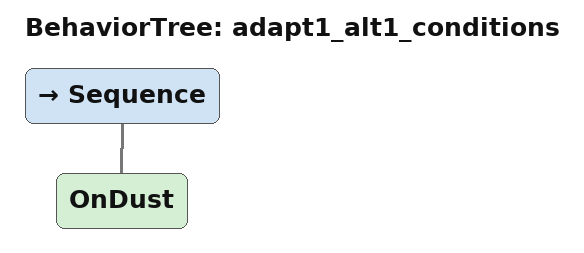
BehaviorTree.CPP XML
<root main_tree_to_execute="MainTree">
    <BehaviorTree ID="adapt1_alt1_conditions">
        <Sequence>
            <OnDust/>
        </Sequence>
    </BehaviorTree>

</root>
